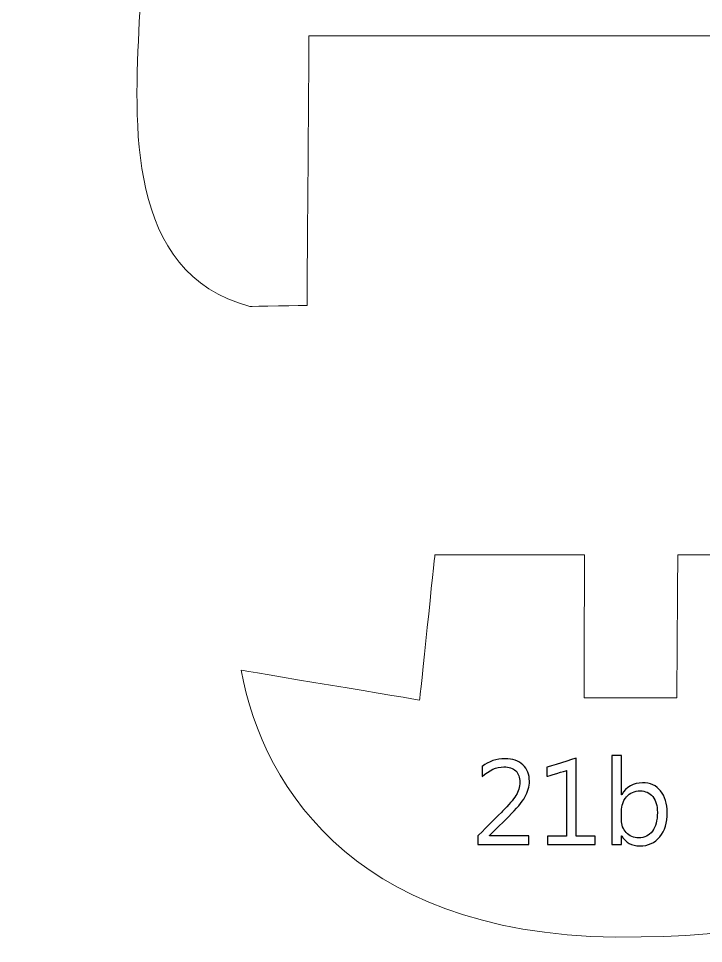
# Model space of a CAD drawing. Header units: centimetres. Extents: x -494 to 505, y -672 to 577.
# Drawn here: x 19.3 to 80.5, y 109.3 to 191.8 of the extents above; entities that cross this region are included whole.
import ezdxf

# ---------------------------------------------------------------- set-up
doc = ezdxf.new("R2010")
doc.units = ezdxf.units.CM
doc.header["$MEASUREMENT"] = 0
doc.layers.add('Camada 1', color=7, linetype='Continuous')
doc.layers.add('Camada 2', color=10, linetype='Continuous')

msp = doc.modelspace()

# ---------------------------------------------------------------- linework, layer by layer
at = {"layer": 'Camada 1', "lineweight": 9}
for points, knots in [([(288.960814, 353.67214), (288.960814, 353.67214), (306.821586, 353.757484), (306.821586, 353.757484), (306.821586, 353.757484), (306.821586, 353.757484), (306.803806, 326.357488), (306.803806, 326.357488), (306.803806, 326.357488), (306.803806, 326.357488), (315.147198, 326.356472), (315.147198, 326.356472), (315.147198, 326.356472), (315.147198, 326.356472), (315.160914, 353.57562), (315.160914, 353.57562), (315.160914, 353.57562), (315.160914, 353.57562), (341.611458, 353.57562), (341.611458, 353.57562), (341.611458, 353.57562), (341.611458, 353.57562), (341.611458, 326.355964), (341.611458, 326.355964), (341.611458, 326.355964), (341.611458, 326.355964), (349.923862, 326.357996), (349.923862, 326.357996), (349.923862, 326.357996), (349.923862, 326.357996), (349.92691, 353.617276), (349.92691, 353.617276), (349.92691, 353.617276), (349.92691, 353.617276), (376.460766, 353.605592), (376.460766, 353.605592), (376.460766, 353.605592), (376.460766, 353.605592), (376.395234, 326.36714), (376.395234, 326.36714), (376.395234, 326.36714), (376.395234, 326.36714), (384.838194, 326.357488), (384.838194, 326.357488), (384.838194, 326.357488), (384.838194, 326.357488), (384.869182, 353.677728), (384.869182, 353.677728), (384.869182, 353.677728), (384.869182, 353.677728), (411.304994, 353.702112), (411.304994, 353.702112), (411.304994, 353.702112), (411.304994, 353.702112), (411.304994, 326.35952), (411.304994, 326.35952), (411.304994, 326.35952), (411.304994, 326.35952), (419.585902, 326.365108), (419.585902, 326.365108), (419.585902, 326.365108), (419.585902, 326.365108), (419.720522, 353.670108), (419.720522, 353.670108), (419.720522, 353.670108), (419.720522, 353.670108), (446.437766, 353.618292), (446.437766, 353.618292), (446.437766, 353.618292), (446.437766, 353.618292), (446.52311, 326.358504), (446.52311, 326.358504), (446.52311, 326.358504), (446.52311, 326.358504), (454.750678, 326.360536), (454.750678, 326.360536), (454.750678, 326.360536), (454.750678, 326.360536), (454.791826, 353.618292), (454.791826, 353.618292), (454.791826, 353.618292), (454.791826, 353.618292), (489.229146, 353.633024), (489.229146, 353.633024), (489.229146, 353.633024), (489.229146, 353.633024), (489.287566, 342.489536), (489.287566, 342.489536), (489.287566, 342.489536), (489.287566, 342.489536), (481.005134, 342.497156), (481.005134, 342.497156), (481.005134, 342.497156), (481.005134, 342.497156), (481.005642, 309.723028), (481.005642, 309.723028), (481.005642, 309.723028), (481.005642, 309.723028), (489.285534, 309.728616), (489.285534, 309.728616), (489.285534, 309.728616), (489.285534, 309.728616), (489.28401, 298.680632), (489.28401, 298.680632), (489.28401, 298.680632), (489.28401, 298.680632), (280.265378, 298.67606), (280.265378, 298.67606), (280.265378, 298.67606), (280.265378, 298.67606), (280.256742, 315.430408), (280.256742, 315.430408), (280.256742, 315.430408), (280.256742, 315.430408), (252.19279, 315.430408), (252.19279, 315.430408), (252.19279, 315.430408), (247.88749, 315.334904), (245.91899, 310.748172), (245.883938, 302.43526), (245.883938, 302.43526), (246.230902, 288.837116), (238.245142, 283.140404), (231.76103, 283.8704), (231.76103, 283.8704), (231.76103, 283.8704), (235.595922, 314.865512), (235.595922, 314.865512), (235.595922, 314.865512), (235.595922, 314.865512), (227.385626, 315.718444), (227.385626, 315.718444), (227.385626, 315.718444), (227.385626, 315.718444), (224.653602, 295.469056), (224.653602, 295.469056), (224.653602, 295.469056), (224.653602, 295.469056), (5.72135, 295.22674), (5.72135, 295.22674), (5.72135, 295.22674), (5.72135, 295.22674), (5.716778, 279.167844), (5.716778, 279.167844), (5.716778, 279.167844), (5.716778, 279.167844), (-2.628138, 279.165304), (-2.628138, 279.165304), (-2.628138, 279.165304), (-2.628138, 279.165304), (-2.98577, 224.0915), (-2.98577, 224.0915), (-2.98577, 224.0915), (-2.98577, 224.0915), (-88.789002, 214.483696), (-88.789002, 214.483696), (-88.789002, 214.483696), (-88.789002, 214.483696), (-160.134554, 214.52332), (-160.134554, 214.52332), (-160.134554, 214.52332), (-163.876482, 213.130384), (-165.443662, 209.995516), (-164.388038, 204.757528), (-164.388038, 204.757528), (-164.388038, 204.757528), (-161.889694, 196.939916), (-161.889694, 196.939916), (-161.889694, 196.939916), (-159.55137, 189.6237), (-158.882842, 185.430668), (-164.745162, 183.003444), (-164.745162, 183.003444), (-164.745162, 183.003444), (-175.274478, 179.070508), (-175.274478, 179.070508), (-175.274478, 179.070508), (-189.770766, 172.492416), (-191.904366, 158.459424), (-185.580274, 139.325096), (-185.580274, 139.325096), (-182.29707, 128.78308), (-186.260486, 121.438924), (-192.412366, 123.689364), (-192.412366, 123.689364), (-192.412366, 123.689364), (-261.359142, 146.906996), (-261.359142, 146.906996), (-261.359142, 146.906996), (-259.768086, 152.90292), (-257.854958, 158.898844), (-255.620774, 164.893752), (-255.620774, 164.893752), (-255.620774, 164.893752), (-235.993178, 156.483304), (-235.993178, 156.483304), (-235.993178, 156.483304), (-235.993178, 156.483304), (-233.24947, 164.39388), (-233.24947, 164.39388), (-233.24947, 164.39388), (-233.24947, 164.39388), (-252.959362, 172.804328), (-252.959362, 172.804328), (-252.959362, 172.804328), (-249.96013, 179.295044), (-246.799354, 185.623708), (-243.478558, 191.789812), (-243.478558, 191.789812), (-243.478558, 191.789812), (-223.85147, 181.048152), (-223.85147, 181.048152), (-223.85147, 181.048152), (-223.85147, 181.048152), (-219.526358, 188.126116), (-219.526358, 188.126116), (-219.526358, 188.126116), (-219.526358, 188.126116), (-238.904526, 198.951596), (-238.904526, 198.951596), (-238.904526, 198.951596), (-235.729018, 204.52842), (-232.421938, 209.843116), (-228.924866, 214.772748), (-228.924866, 214.772748), (-228.924866, 214.772748), (-210.96097, 202.698604), (-210.96097, 202.698604), (-210.96097, 202.698604), (-210.96097, 202.698604), (-206.469742, 209.526632), (-206.469742, 209.526632), (-206.469742, 209.526632), (-206.469742, 209.526632), (-224.18421, 221.600776), (-224.18421, 221.600776), (-224.18421, 221.600776), (-220.36151, 226.60102), (-216.750138, 231.702356), (-213.372446, 236.922564), (-213.372446, 236.922564), (-213.372446, 236.922564), (-194.826382, 225.348292), (-194.826382, 225.348292), (-194.826382, 225.348292), (-194.826382, 225.348292), (-191.25057, 232.592372), (-191.25057, 232.592372), (-191.25057, 232.592372), (-191.25057, 232.592372), (-209.380582, 244.333776), (-209.380582, 244.333776), (-209.380582, 244.333776), (-202.259946, 261.027672), (-207.195166, 274.737068), (-227.065078, 282.88488), (-227.065078, 282.88488), (-261.775194, 290.706048), (-301.116238, 286.78124), (-337.022694, 269.0622), (-337.022694, 269.0622), (-362.833158, 254.920496), (-388.11327, 237.066328), (-415.161222, 221.333568), (-415.161222, 221.333568), (-428.876714, 212.451696), (-442.468254, 204.489812), (-456.981306, 198.090028), (-456.981306, 198.090028), (-462.47939, 196.298312), (-466.306662, 195.61048), (-468.373206, 196.760592), (-468.373206, 196.760592), (-481.297234, 208.35874), (-487.891074, 236.208316), (-486.846118, 283.671264), (-486.846118, 283.671264), (-484.055166, 323.948552), (-477.369886, 350.249236), (-465.985606, 359.680256), (-465.985606, 359.680256), (-455.591418, 363.607604), (-416.449002, 364.2106), (-357.647494, 359.764076), (-357.647494, 359.764076), (-317.62573, 356.62108), (-277.81377, 352.853244), (-238.131858, 348.694756), (-238.131858, 348.694756), (-214.866474, 346.01658), (-195.551298, 366.45342), (-178.214274, 397.942308), (-178.214274, 397.942308), (-183.909462, 398.922748), (-187.93587, 403.347936), (-188.438282, 412.292292), (-188.438282, 412.292292), (-188.327538, 422.884092), (-183.723026, 428.164752), (-174.94631, 428.932848), (-174.94631, 428.932848), (-171.28617, 428.963836), (-167.626538, 428.92218), (-163.96843, 428.50308), (-163.96843, 428.50308), (-159.001206, 427.909736), (-156.690822, 430.099216), (-156.854398, 436.178452), (-156.854398, 436.178452), (-156.854398, 436.178452), (-156.778198, 448.203828), (-156.778198, 448.203828), (-156.778198, 448.203828), (-156.778198, 448.203828), (-147.700746, 448.20332), (-147.700746, 448.20332), (-147.700746, 448.20332), (-147.700746, 448.20332), (-147.697698, 465.516468), (-147.697698, 465.516468), (-147.697698, 465.516468), (-147.697698, 465.516468), (-132.459222, 465.506816), (-132.459222, 465.506816), (-132.459222, 465.506816), (-132.459222, 465.506816), (-117.536722, 483.837996), (-117.536722, 483.837996), (-117.536722, 483.837996), (-117.536722, 483.837996), (-45.491654, 483.825804), (-45.491654, 483.825804), (-45.491654, 483.825804), (-45.491654, 483.825804), (-45.47489, 454.015348), (-45.47489, 454.015348), (-45.47489, 454.015348), (-45.47489, 454.015348), (-36.796218, 454.018396), (-36.796218, 454.018396), (-36.796218, 454.018396), (-36.796218, 454.018396), (-36.920678, 434.287168), (-36.920678, 434.287168), (-36.920678, 434.287168), (-37.163502, 430.041812), (-40.062658, 428.173896), (-44.477686, 427.461172), (-44.477686, 427.461172), (-44.477686, 427.461172), (-58.86831, 427.45914), (-58.86831, 427.45914), (-58.86831, 427.45914), (-58.86831, 427.45914), (-58.872882, 414.921192), (-58.872882, 414.921192), (-58.872882, 414.921192), (-58.872882, 414.921192), (-43.79849, 414.921192), (-43.79849, 414.921192), (-43.79849, 414.921192), (-24.761698, 414.171384), (-13.673582, 411.255972), (-8.36295, 404.78964), (-8.36295, 404.78964), (-4.952238, 400.746468), (-2.86385, 396.261336), (-2.70891, 391.1346), (-2.70891, 391.1346), (-2.70891, 391.1346), (-2.534666, 366.474248), (-2.534666, 366.474248), (-2.534666, 366.474248), (-2.534666, 366.474248), (5.877814, 366.480344), (5.877814, 366.480344), (5.877814, 366.480344), (5.877814, 366.480344), (5.90169, 347.073728), (5.90169, 347.073728), (5.90169, 347.073728), (5.90169, 347.073728), (233.39171, 347.06814), (233.39171, 347.06814), (233.39171, 347.06814), (233.39171, 347.06814), (233.356658, 357.819452), (233.356658, 357.819452), (233.356658, 357.819452), (238.909098, 375.214388), (244.365526, 393.373356), (250.012962, 410.004768), (250.012962, 410.004768), (252.496066, 417.378896), (256.725674, 421.44188), (262.677402, 421.235124), (262.677402, 421.235124), (270.499078, 420.488872), (274.919186, 415.631376), (277.312882, 408.136344), (277.312882, 408.136344), (281.81935, 390.775952), (285.049722, 371.798088), (288.960814, 353.67214)], [0, 0, 0, 0, 0.009803922, 0.009803922, 0.009803922, 0.009803932, 0.019607843, 0.019607843, 0.019607843, 0.019607853, 0.029411765, 0.029411765, 0.029411765, 0.029411775, 0.039215686, 0.039215686, 0.039215686, 0.039215696, 0.049019608, 0.049019608, 0.049019608, 0.049019618, 0.058823529, 0.058823529, 0.058823529, 0.058823539, 0.068627451, 0.068627451, 0.068627451, 0.068627461, 0.078431373, 0.078431373, 0.078431373, 0.078431383, 0.088235294, 0.088235294, 0.088235294, 0.088235304, 0.098039216, 0.098039216, 0.098039216, 0.098039226, 0.107843137, 0.107843137, 0.107843137, 0.107843147, 0.117647059, 0.117647059, 0.117647059, 0.117647069, 0.12745098, 0.12745098, 0.12745098, 0.12745099, 0.137254902, 0.137254902, 0.137254902, 0.137254912, 0.147058824, 0.147058824, 0.147058824, 0.147058834, 0.156862745, 0.156862745, 0.156862745, 0.156862755, 0.166666667, 0.166666667, 0.166666667, 0.166666677, 0.176470588, 0.176470588, 0.176470588, 0.176470598, 0.18627451, 0.18627451, 0.18627451, 0.18627452, 0.196078431, 0.196078431, 0.196078431, 0.196078441, 0.205882353, 0.205882353, 0.205882353, 0.205882363, 0.215686275, 0.215686275, 0.215686275, 0.215686285, 0.225490196, 0.225490196, 0.225490196, 0.225490206, 0.235294118, 0.235294118, 0.235294118, 0.235294128, 0.245098039, 0.245098039, 0.245098039, 0.245098049, 0.254901961, 0.254901961, 0.254901961, 0.254901971, 0.264705882, 0.264705882, 0.264705882, 0.264705892, 0.274509804, 0.274509804, 0.274509804, 0.274509814, 0.284313725, 0.284313725, 0.284313725, 0.284313735, 0.294117647, 0.294117647, 0.294117647, 0.294117657, 0.303921569, 0.303921569, 0.303921569, 0.303921579, 0.31372549, 0.31372549, 0.31372549, 0.3137255, 0.323529412, 0.323529412, 0.323529412, 0.323529422, 0.333333333, 0.333333333, 0.333333333, 0.333333343, 0.343137255, 0.343137255, 0.343137255, 0.343137265, 0.352941176, 0.352941176, 0.352941176, 0.352941186, 0.362745098, 0.362745098, 0.362745098, 0.362745108, 0.37254902, 0.37254902, 0.37254902, 0.37254903, 0.382352941, 0.382352941, 0.382352941, 0.382352951, 0.392156863, 0.392156863, 0.392156863, 0.392156873, 0.401960784, 0.401960784, 0.401960784, 0.401960794, 0.411764706, 0.411764706, 0.411764706, 0.411764716, 0.421568627, 0.421568627, 0.421568627, 0.421568637, 0.431372549, 0.431372549, 0.431372549, 0.431372559, 0.441176471, 0.441176471, 0.441176471, 0.441176481, 0.450980392, 0.450980392, 0.450980392, 0.450980402, 0.460784314, 0.460784314, 0.460784314, 0.460784324, 0.470588235, 0.470588235, 0.470588235, 0.470588245, 0.480392157, 0.480392157, 0.480392157, 0.480392167, 0.490196078, 0.490196078, 0.490196078, 0.490196088, 0.5, 0.5, 0.5, 0.50000001, 0.509803922, 0.509803922, 0.509803922, 0.509803932, 0.519607843, 0.519607843, 0.519607843, 0.519607853, 0.529411765, 0.529411765, 0.529411765, 0.529411775, 0.539215686, 0.539215686, 0.539215686, 0.539215696, 0.549019608, 0.549019608, 0.549019608, 0.549019618, 0.558823529, 0.558823529, 0.558823529, 0.558823539, 0.568627451, 0.568627451, 0.568627451, 0.568627461, 0.578431373, 0.578431373, 0.578431373, 0.578431383, 0.588235294, 0.588235294, 0.588235294, 0.588235304, 0.598039216, 0.598039216, 0.598039216, 0.598039226, 0.607843137, 0.607843137, 0.607843137, 0.607843147, 0.617647059, 0.617647059, 0.617647059, 0.617647069, 0.62745098, 0.62745098, 0.62745098, 0.62745099, 0.637254902, 0.637254902, 0.637254902, 0.637254912, 0.647058824, 0.647058824, 0.647058824, 0.647058834, 0.656862745, 0.656862745, 0.656862745, 0.656862755, 0.666666667, 0.666666667, 0.666666667, 0.666666677, 0.676470588, 0.676470588, 0.676470588, 0.676470598, 0.68627451, 0.68627451, 0.68627451, 0.68627452, 0.696078431, 0.696078431, 0.696078431, 0.696078441, 0.705882353, 0.705882353, 0.705882353, 0.705882363, 0.715686275, 0.715686275, 0.715686275, 0.715686285, 0.725490196, 0.725490196, 0.725490196, 0.725490206, 0.735294118, 0.735294118, 0.735294118, 0.735294128, 0.745098039, 0.745098039, 0.745098039, 0.745098049, 0.754901961, 0.754901961, 0.754901961, 0.754901971, 0.764705882, 0.764705882, 0.764705882, 0.764705892, 0.774509804, 0.774509804, 0.774509804, 0.774509814, 0.784313725, 0.784313725, 0.784313725, 0.784313735, 0.794117647, 0.794117647, 0.794117647, 0.794117657, 0.803921569, 0.803921569, 0.803921569, 0.803921579, 0.81372549, 0.81372549, 0.81372549, 0.8137255, 0.823529412, 0.823529412, 0.823529412, 0.823529422, 0.833333333, 0.833333333, 0.833333333, 0.833333343, 0.843137255, 0.843137255, 0.843137255, 0.843137265, 0.852941176, 0.852941176, 0.852941176, 0.852941186, 0.862745098, 0.862745098, 0.862745098, 0.862745108, 0.87254902, 0.87254902, 0.87254902, 0.87254903, 0.882352941, 0.882352941, 0.882352941, 0.882352951, 0.892156863, 0.892156863, 0.892156863, 0.892156873, 0.901960784, 0.901960784, 0.901960784, 0.901960794, 0.911764706, 0.911764706, 0.911764706, 0.911764716, 0.921568627, 0.921568627, 0.921568627, 0.921568637, 0.931372549, 0.931372549, 0.931372549, 0.931372559, 0.941176471, 0.941176471, 0.941176471, 0.941176481, 0.950980392, 0.950980392, 0.950980392, 0.950980402, 0.960784314, 0.960784314, 0.960784314, 0.960784324, 0.970588235, 0.970588235, 0.970588235, 0.970588245, 0.980392157, 0.980392157, 0.980392157, 0.980392167, 1, 1, 1, 1]), ([(45.258482, 190.304928), (45.258482, 190.304928), (87.353394, 190.304928), (87.353394, 190.304928), (87.353394, 190.304928), (87.353394, 190.304928), (87.34933, 166.150036), (87.34933, 166.150036), (87.34933, 166.150036), (87.34933, 166.150036), (92.38615, 166.148004), (92.38615, 166.148004), (92.38615, 166.148004), (103.166418, 166.568628), (102.768654, 183.473344), (102.67315, 191.451484), (102.67315, 191.451484), (101.418898, 210.131152), (90.60307, 221.136972), (67.096894, 221.958408), (67.096894, 221.958408), (44.285662, 222.075756), (30.985206, 210.344004), (30.113986, 191.542924), (30.113986, 191.542924), (29.700474, 182.619396), (28.796742, 169.086276), (39.974774, 166.145972), (39.974774, 166.145972), (39.974774, 166.145972), (45.082206, 166.234364), (45.082206, 166.234364), (45.082206, 166.234364), (45.082206, 166.234364), (45.258482, 190.304928), (45.258482, 190.304928)], [0, 0, 0, 0, 0.1, 0.1, 0.1, 0.10000001, 0.2, 0.2, 0.2, 0.20000001, 0.3, 0.3, 0.3, 0.30000001, 0.4, 0.4, 0.4, 0.40000001, 0.5, 0.5, 0.5, 0.50000001, 0.6, 0.6, 0.6, 0.60000001, 0.7, 0.7, 0.7, 0.70000001, 0.8, 0.8, 0.8, 0.80000001, 1, 1, 1, 1]), ([(56.494426, 143.98117), (56.494426, 143.98117), (69.845428, 143.97863), (69.845428, 143.97863), (69.845428, 143.97863), (69.845428, 143.97863), (69.819266, 131.19354), (69.819266, 131.19354), (69.819266, 131.19354), (69.819266, 131.19354), (78.092046, 131.19735), (78.092046, 131.19735), (78.092046, 131.19735), (78.092046, 131.19735), (78.175358, 143.975074), (78.175358, 143.975074), (78.175358, 143.975074), (78.175358, 143.975074), (91.67368, 143.980154), (91.67368, 143.980154), (91.67368, 143.980154), (91.67368, 143.980154), (93.148912, 131.125722), (93.148912, 131.125722), (93.148912, 131.125722), (93.148912, 131.125722), (108.630466, 133.603492), (108.630466, 133.603492), (108.630466, 133.603492), (106.217466, 121.069608), (97.077022, 109.846872), (74.904854, 109.861604), (74.904854, 109.861604), (49.922938, 109.276642), (41.16197, 122.960638), (39.205154, 133.669278), (39.205154, 133.669278), (39.205154, 133.669278), (55.134256, 131.008374), (55.134256, 131.008374), (55.134256, 131.008374), (55.134256, 131.008374), (56.494426, 143.98117), (56.494426, 143.98117)], [0, 0, 0, 0, 0.083333333, 0.083333333, 0.083333333, 0.083333343, 0.166666667, 0.166666667, 0.166666667, 0.166666677, 0.25, 0.25, 0.25, 0.25000001, 0.333333333, 0.333333333, 0.333333333, 0.333333343, 0.416666667, 0.416666667, 0.416666667, 0.416666677, 0.5, 0.5, 0.5, 0.50000001, 0.583333333, 0.583333333, 0.583333333, 0.583333343, 0.666666667, 0.666666667, 0.666666667, 0.666666677, 0.75, 0.75, 0.75, 0.75000001, 0.833333333, 0.833333333, 0.833333333, 0.833333343, 1, 1, 1, 1])]:
    msp.add_open_spline(points, degree=3, knots=knots, dxfattribs=at)
at = {"layer": 'Camada 2'}
for points, knots in [([(64.86906, 118.11508), (64.86906, 118.11508), (60.33135, 118.11508), (60.33135, 118.11508), (60.33135, 118.11508), (60.33135, 118.11508), (60.33135, 118.878604), (60.33135, 118.878604), (60.33135, 118.878604), (60.33135, 118.878604), (62.524894, 121.07926), (62.524894, 121.07926), (62.524894, 121.07926), (63.085726, 121.640092), (63.485522, 122.106182), (63.723774, 122.479054), (63.723774, 122.479054), (63.964058, 122.851672), (64.083946, 123.251468), (64.083946, 123.674378), (64.083946, 123.674378), (64.083946, 124.107956), (63.960248, 124.445014), (63.711328, 124.683266), (63.711328, 124.683266), (63.462154, 124.921518), (63.109094, 125.039882), (62.65037, 125.039882), (62.65037, 125.039882), (61.978286, 125.039882), (61.334904, 124.753116), (60.718446, 124.179584), (60.718446, 124.179584), (60.718446, 124.179584), (60.718446, 125.082808), (60.718446, 125.082808), (60.718446, 125.082808), (61.306202, 125.541786), (61.990732, 125.771148), (62.770258, 125.771148), (62.770258, 125.771148), (63.442342, 125.771148), (63.97117, 125.588268), (64.356488, 125.22454), (64.356488, 125.22454), (64.741806, 124.860812), (64.933576, 124.371354), (64.933576, 123.758452), (64.933576, 123.758452), (64.933576, 123.27636), (64.800988, 122.803412), (64.53378, 122.342656), (64.53378, 122.342656), (64.268604, 121.882154), (63.790068, 121.3104), (63.100204, 120.627648), (63.100204, 120.627648), (63.100204, 120.627648), (61.363606, 118.910862), (61.363606, 118.910862), (61.363606, 118.910862), (61.363606, 118.910862), (61.363606, 118.889272), (61.363606, 118.889272), (61.363606, 118.889272), (61.363606, 118.889272), (64.86906, 118.889272), (64.86906, 118.889272), (64.86906, 118.889272), (64.86906, 118.889272), (64.86906, 118.11508), (64.86906, 118.11508)], [0, 0, 0, 0, 0.052631579, 0.052631579, 0.052631579, 0.052631589, 0.105263158, 0.105263158, 0.105263158, 0.105263168, 0.157894737, 0.157894737, 0.157894737, 0.157894747, 0.210526316, 0.210526316, 0.210526316, 0.210526326, 0.263157895, 0.263157895, 0.263157895, 0.263157905, 0.315789474, 0.315789474, 0.315789474, 0.315789484, 0.368421053, 0.368421053, 0.368421053, 0.368421063, 0.421052632, 0.421052632, 0.421052632, 0.421052642, 0.473684211, 0.473684211, 0.473684211, 0.473684221, 0.526315789, 0.526315789, 0.526315789, 0.526315799, 0.578947368, 0.578947368, 0.578947368, 0.578947378, 0.631578947, 0.631578947, 0.631578947, 0.631578957, 0.684210526, 0.684210526, 0.684210526, 0.684210536, 0.736842105, 0.736842105, 0.736842105, 0.736842115, 0.789473684, 0.789473684, 0.789473684, 0.789473694, 0.842105263, 0.842105263, 0.842105263, 0.842105273, 0.894736842, 0.894736842, 0.894736842, 0.894736852, 1, 1, 1, 1]), ([(70.804532, 118.11508), (70.804532, 118.11508), (66.546476, 118.11508), (66.546476, 118.11508), (66.546476, 118.11508), (66.546476, 118.11508), (66.546476, 118.867682), (66.546476, 118.867682), (66.546476, 118.867682), (66.546476, 118.867682), (68.245228, 118.867682), (68.245228, 118.867682), (68.245228, 118.867682), (68.245228, 118.867682), (68.245228, 124.720858), (68.245228, 124.720858), (68.245228, 124.720858), (68.245228, 124.720858), (66.503296, 124.201174), (66.503296, 124.201174), (66.503296, 124.201174), (66.503296, 124.201174), (66.503296, 125.018292), (66.503296, 125.018292), (66.503296, 125.018292), (66.503296, 125.018292), (69.105526, 125.814074), (69.105526, 125.814074), (69.105526, 125.814074), (69.105526, 125.814074), (69.105526, 118.867682), (69.105526, 118.867682), (69.105526, 118.867682), (69.105526, 118.867682), (70.804532, 118.867682), (70.804532, 118.867682), (70.804532, 118.867682), (70.804532, 118.867682), (70.804532, 118.11508), (70.804532, 118.11508)], [0, 0, 0, 0, 0.090909091, 0.090909091, 0.090909091, 0.090909101, 0.181818182, 0.181818182, 0.181818182, 0.181818192, 0.272727273, 0.272727273, 0.272727273, 0.272727283, 0.363636364, 0.363636364, 0.363636364, 0.363636374, 0.454545455, 0.454545455, 0.454545455, 0.454545465, 0.545454545, 0.545454545, 0.545454545, 0.545454555, 0.636363636, 0.636363636, 0.636363636, 0.636363646, 0.727272727, 0.727272727, 0.727272727, 0.727272737, 0.818181818, 0.818181818, 0.818181818, 0.818181828, 1, 1, 1, 1]), ([(73.170034, 118.885716), (73.170034, 118.885716), (73.148698, 118.885716), (73.148698, 118.885716), (73.148698, 118.885716), (73.148698, 118.885716), (73.148698, 118.11508), (73.148698, 118.11508), (73.148698, 118.11508), (73.148698, 118.11508), (72.2884, 118.11508), (72.2884, 118.11508), (72.2884, 118.11508), (72.2884, 118.11508), (72.2884, 126.072138), (72.2884, 126.072138), (72.2884, 126.072138), (72.2884, 126.072138), (73.148698, 126.072138), (73.148698, 126.072138), (73.148698, 126.072138), (73.148698, 126.072138), (73.148698, 122.55246), (73.148698, 122.55246), (73.148698, 122.55246), (73.148698, 122.55246), (73.170034, 122.55246), (73.170034, 122.55246), (73.170034, 122.55246), (73.593198, 123.263914), (74.213212, 123.62053), (75.028552, 123.62053), (75.028552, 123.62053), (75.71867, 123.62053), (76.257912, 123.3805), (76.648564, 122.898408), (76.648564, 122.898408), (77.03947, 122.416316), (77.234796, 121.771156), (77.234796, 120.960896), (77.234796, 120.960896), (77.234796, 120.061228), (77.016102, 119.339106), (76.578714, 118.797832), (76.578714, 118.797832), (76.139802, 118.256558), (75.541124, 117.986048), (74.781156, 117.986048), (74.781156, 117.986048), (74.07148, 117.986048), (73.534016, 118.28526), (73.170034, 118.885716)], [0, 0, 0, 0, 0.071428571, 0.071428571, 0.071428571, 0.071428581, 0.142857143, 0.142857143, 0.142857143, 0.142857153, 0.214285714, 0.214285714, 0.214285714, 0.214285724, 0.285714286, 0.285714286, 0.285714286, 0.285714296, 0.357142857, 0.357142857, 0.357142857, 0.357142867, 0.428571429, 0.428571429, 0.428571429, 0.428571439, 0.5, 0.5, 0.5, 0.50000001, 0.571428571, 0.571428571, 0.571428571, 0.571428581, 0.642857143, 0.642857143, 0.642857143, 0.642857153, 0.714285714, 0.714285714, 0.714285714, 0.714285724, 0.785714286, 0.785714286, 0.785714286, 0.785714296, 0.857142857, 0.857142857, 0.857142857, 0.857142867, 1, 1, 1, 1]), ([(73.148698, 121.06148), (73.148698, 121.06148), (73.148698, 120.308624), (73.148698, 120.308624), (73.148698, 120.308624), (73.148698, 119.862346), (73.293732, 119.484394), (73.582276, 119.172482), (73.582276, 119.172482), (73.87082, 118.862348), (74.238358, 118.706392), (74.682604, 118.706392), (74.682604, 118.706392), (75.20432, 118.706392), (75.612752, 118.907306), (75.908662, 119.306848), (75.908662, 119.306848), (76.204318, 119.708168), (76.352908, 120.26392), (76.352908, 120.977152), (76.352908, 120.977152), (76.352908, 121.577608), (76.214986, 122.048778), (75.93711, 122.389392), (75.93711, 122.389392), (75.661266, 122.729752), (75.286616, 122.900186), (74.813414, 122.900186), (74.813414, 122.900186), (74.313542, 122.900186), (73.91019, 122.726196), (73.605644, 122.376692), (73.605644, 122.376692), (73.301098, 122.027442), (73.148698, 121.588276), (73.148698, 121.06148)], [0, 0, 0, 0, 0.1, 0.1, 0.1, 0.10000001, 0.2, 0.2, 0.2, 0.20000001, 0.3, 0.3, 0.3, 0.30000001, 0.4, 0.4, 0.4, 0.40000001, 0.5, 0.5, 0.5, 0.50000001, 0.6, 0.6, 0.6, 0.60000001, 0.7, 0.7, 0.7, 0.70000001, 0.8, 0.8, 0.8, 0.80000001, 1, 1, 1, 1])]:
    msp.add_open_spline(points, degree=3, knots=knots, dxfattribs=at)
at = {"layer": 'Camada 2', "lineweight": 9}
for points, knots in [([(64.86906, 118.11508), (64.86906, 118.11508), (60.33135, 118.11508), (60.33135, 118.11508), (60.33135, 118.11508), (60.33135, 118.11508), (60.33135, 118.878604), (60.33135, 118.878604), (60.33135, 118.878604), (60.33135, 118.878604), (62.524894, 121.07926), (62.524894, 121.07926), (62.524894, 121.07926), (63.085726, 121.640092), (63.485522, 122.106182), (63.723774, 122.479054), (63.723774, 122.479054), (63.964058, 122.851672), (64.083946, 123.251468), (64.083946, 123.674378), (64.083946, 123.674378), (64.083946, 124.107956), (63.960248, 124.445014), (63.711328, 124.683266), (63.711328, 124.683266), (63.462154, 124.921518), (63.109094, 125.039882), (62.65037, 125.039882), (62.65037, 125.039882), (61.978286, 125.039882), (61.334904, 124.753116), (60.718446, 124.179584), (60.718446, 124.179584), (60.718446, 124.179584), (60.718446, 125.082808), (60.718446, 125.082808), (60.718446, 125.082808), (61.306202, 125.541786), (61.990732, 125.771148), (62.770258, 125.771148), (62.770258, 125.771148), (63.442342, 125.771148), (63.97117, 125.588268), (64.356488, 125.22454), (64.356488, 125.22454), (64.741806, 124.860812), (64.933576, 124.371354), (64.933576, 123.758452), (64.933576, 123.758452), (64.933576, 123.27636), (64.800988, 122.803412), (64.53378, 122.342656), (64.53378, 122.342656), (64.268604, 121.882154), (63.790068, 121.3104), (63.100204, 120.627648), (63.100204, 120.627648), (63.100204, 120.627648), (61.363606, 118.910862), (61.363606, 118.910862), (61.363606, 118.910862), (61.363606, 118.910862), (61.363606, 118.889272), (61.363606, 118.889272), (61.363606, 118.889272), (61.363606, 118.889272), (64.86906, 118.889272), (64.86906, 118.889272), (64.86906, 118.889272), (64.86906, 118.889272), (64.86906, 118.11508), (64.86906, 118.11508)], [0, 0, 0, 0, 0.052631579, 0.052631579, 0.052631579, 0.052631589, 0.105263158, 0.105263158, 0.105263158, 0.105263168, 0.157894737, 0.157894737, 0.157894737, 0.157894747, 0.210526316, 0.210526316, 0.210526316, 0.210526326, 0.263157895, 0.263157895, 0.263157895, 0.263157905, 0.315789474, 0.315789474, 0.315789474, 0.315789484, 0.368421053, 0.368421053, 0.368421053, 0.368421063, 0.421052632, 0.421052632, 0.421052632, 0.421052642, 0.473684211, 0.473684211, 0.473684211, 0.473684221, 0.526315789, 0.526315789, 0.526315789, 0.526315799, 0.578947368, 0.578947368, 0.578947368, 0.578947378, 0.631578947, 0.631578947, 0.631578947, 0.631578957, 0.684210526, 0.684210526, 0.684210526, 0.684210536, 0.736842105, 0.736842105, 0.736842105, 0.736842115, 0.789473684, 0.789473684, 0.789473684, 0.789473694, 0.842105263, 0.842105263, 0.842105263, 0.842105273, 0.894736842, 0.894736842, 0.894736842, 0.894736852, 1, 1, 1, 1]), ([(70.804532, 118.11508), (70.804532, 118.11508), (66.546476, 118.11508), (66.546476, 118.11508), (66.546476, 118.11508), (66.546476, 118.11508), (66.546476, 118.867682), (66.546476, 118.867682), (66.546476, 118.867682), (66.546476, 118.867682), (68.245228, 118.867682), (68.245228, 118.867682), (68.245228, 118.867682), (68.245228, 118.867682), (68.245228, 124.720858), (68.245228, 124.720858), (68.245228, 124.720858), (68.245228, 124.720858), (66.503296, 124.201174), (66.503296, 124.201174), (66.503296, 124.201174), (66.503296, 124.201174), (66.503296, 125.018292), (66.503296, 125.018292), (66.503296, 125.018292), (66.503296, 125.018292), (69.105526, 125.814074), (69.105526, 125.814074), (69.105526, 125.814074), (69.105526, 125.814074), (69.105526, 118.867682), (69.105526, 118.867682), (69.105526, 118.867682), (69.105526, 118.867682), (70.804532, 118.867682), (70.804532, 118.867682), (70.804532, 118.867682), (70.804532, 118.867682), (70.804532, 118.11508), (70.804532, 118.11508)], [0, 0, 0, 0, 0.090909091, 0.090909091, 0.090909091, 0.090909101, 0.181818182, 0.181818182, 0.181818182, 0.181818192, 0.272727273, 0.272727273, 0.272727273, 0.272727283, 0.363636364, 0.363636364, 0.363636364, 0.363636374, 0.454545455, 0.454545455, 0.454545455, 0.454545465, 0.545454545, 0.545454545, 0.545454545, 0.545454555, 0.636363636, 0.636363636, 0.636363636, 0.636363646, 0.727272727, 0.727272727, 0.727272727, 0.727272737, 0.818181818, 0.818181818, 0.818181818, 0.818181828, 1, 1, 1, 1]), ([(73.170034, 118.885716), (73.170034, 118.885716), (73.148698, 118.885716), (73.148698, 118.885716), (73.148698, 118.885716), (73.148698, 118.885716), (73.148698, 118.11508), (73.148698, 118.11508), (73.148698, 118.11508), (73.148698, 118.11508), (72.2884, 118.11508), (72.2884, 118.11508), (72.2884, 118.11508), (72.2884, 118.11508), (72.2884, 126.072138), (72.2884, 126.072138), (72.2884, 126.072138), (72.2884, 126.072138), (73.148698, 126.072138), (73.148698, 126.072138), (73.148698, 126.072138), (73.148698, 126.072138), (73.148698, 122.55246), (73.148698, 122.55246), (73.148698, 122.55246), (73.148698, 122.55246), (73.170034, 122.55246), (73.170034, 122.55246), (73.170034, 122.55246), (73.593198, 123.263914), (74.213212, 123.62053), (75.028552, 123.62053), (75.028552, 123.62053), (75.71867, 123.62053), (76.257912, 123.3805), (76.648564, 122.898408), (76.648564, 122.898408), (77.03947, 122.416316), (77.234796, 121.771156), (77.234796, 120.960896), (77.234796, 120.960896), (77.234796, 120.061228), (77.016102, 119.339106), (76.578714, 118.797832), (76.578714, 118.797832), (76.139802, 118.256558), (75.541124, 117.986048), (74.781156, 117.986048), (74.781156, 117.986048), (74.07148, 117.986048), (73.534016, 118.28526), (73.170034, 118.885716)], [0, 0, 0, 0, 0.071428571, 0.071428571, 0.071428571, 0.071428581, 0.142857143, 0.142857143, 0.142857143, 0.142857153, 0.214285714, 0.214285714, 0.214285714, 0.214285724, 0.285714286, 0.285714286, 0.285714286, 0.285714296, 0.357142857, 0.357142857, 0.357142857, 0.357142867, 0.428571429, 0.428571429, 0.428571429, 0.428571439, 0.5, 0.5, 0.5, 0.50000001, 0.571428571, 0.571428571, 0.571428571, 0.571428581, 0.642857143, 0.642857143, 0.642857143, 0.642857153, 0.714285714, 0.714285714, 0.714285714, 0.714285724, 0.785714286, 0.785714286, 0.785714286, 0.785714296, 0.857142857, 0.857142857, 0.857142857, 0.857142867, 1, 1, 1, 1]), ([(73.148698, 121.06148), (73.148698, 121.06148), (73.148698, 120.308624), (73.148698, 120.308624), (73.148698, 120.308624), (73.148698, 119.862346), (73.293732, 119.484394), (73.582276, 119.172482), (73.582276, 119.172482), (73.87082, 118.862348), (74.238358, 118.706392), (74.682604, 118.706392), (74.682604, 118.706392), (75.20432, 118.706392), (75.612752, 118.907306), (75.908662, 119.306848), (75.908662, 119.306848), (76.204318, 119.708168), (76.352908, 120.26392), (76.352908, 120.977152), (76.352908, 120.977152), (76.352908, 121.577608), (76.214986, 122.048778), (75.93711, 122.389392), (75.93711, 122.389392), (75.661266, 122.729752), (75.286616, 122.900186), (74.813414, 122.900186), (74.813414, 122.900186), (74.313542, 122.900186), (73.91019, 122.726196), (73.605644, 122.376692), (73.605644, 122.376692), (73.301098, 122.027442), (73.148698, 121.588276), (73.148698, 121.06148)], [0, 0, 0, 0, 0.1, 0.1, 0.1, 0.10000001, 0.2, 0.2, 0.2, 0.20000001, 0.3, 0.3, 0.3, 0.30000001, 0.4, 0.4, 0.4, 0.40000001, 0.5, 0.5, 0.5, 0.50000001, 0.6, 0.6, 0.6, 0.60000001, 0.7, 0.7, 0.7, 0.70000001, 0.8, 0.8, 0.8, 0.80000001, 1, 1, 1, 1])]:
    msp.add_open_spline(points, degree=3, knots=knots, dxfattribs=at)

doc.saveas('drawing.dxf')
